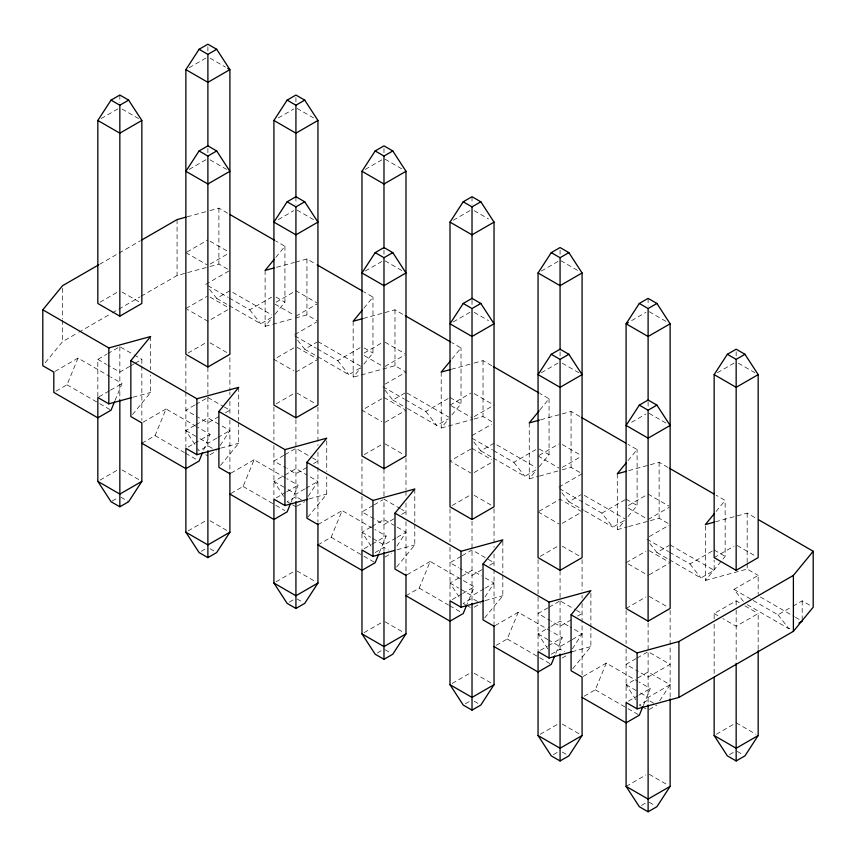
<?xml version="1.0" encoding="UTF-8"?>
<svg xmlns="http://www.w3.org/2000/svg" width="856" height="856" viewBox="0 0 856 856"><rect width="100%" height="100%" fill="white"/><g stroke="black" fill="none" stroke-linecap="round" stroke-linejoin="round"><path stroke-width="0.64" stroke-dasharray="4.28 3.21" d="M56.004 391.149L67.014 384.793L78.014 358.108L109.622 376.351M115.036 400.501L122.044 383.52L110.756 377.004M141.85 443.248L155.054 435.629L166.064 408.943L196.538 426.534M203.578 450.128L210.084 434.356L197.672 427.187M231.002 493.452L243.104 486.454L254.114 459.768L285.711 478.023M291.126 502.172L298.134 485.192L286.846 478.675M317.94 544.919L331.154 537.29L342.154 510.604L373.762 528.848M379.176 553.008L386.174 536.017L374.885 529.5M405.99 595.744L419.194 588.125L430.204 561.44L474.224 586.852L467.216 603.833M496.234 645.306L507.244 638.961L518.244 612.265L549.852 630.519M555.769 653.46L562.274 637.688L550.986 631.172M584.284 696.142L595.284 689.786L606.294 663.1L637.902 681.355M643.316 705.505L650.314 688.524L639.025 681.997M220.163 445.527L229.9 430.547L219.992 424.822M308.214 496.362L317.94 481.382L308.042 475.658M396.949 546.117L405.99 532.207L394.98 525.851M484.999 596.953L494.03 583.043L483.03 576.687M572.354 648.859L582.08 633.879L569.978 626.881M659.698 700.764L670.13 684.704L648.11 672.003L637.11 678.359M45.272 362.709L62.606 341.587L77.639 332.909M132.498 414.55L150.656 392.423L150.656 375.11M275.846 257.335L284.93 246.271L275.814 241.018M265.114 270.421L265.114 326.339L271.716 318.282M275.022 314.259L284.93 302.189L284.93 246.271M220.538 465.386L238.706 443.248L238.706 421.944M363.896 308.171L372.97 297.107L363.864 291.843M353.164 321.246L353.164 377.164L360.59 368.112M363.896 364.089L372.97 353.025L372.97 297.107M307.764 517.227L326.746 494.083L326.746 476.771M451.936 359.006L461.02 347.943L451.904 342.678M441.204 372.082L441.204 428L448.64 418.948M451.936 414.925L461.02 403.85L461.02 347.943M396.638 567.047L414.796 544.919L414.796 523.615M539.986 409.842L549.06 398.768L539.954 393.514M529.254 422.918L529.254 478.836L535.856 470.789M539.162 466.766L549.06 454.686L549.06 398.768M484.678 617.882L502.836 595.744L502.836 574.451M628.026 460.667L637.11 449.603L628.004 444.35M617.294 473.753L617.294 529.671L624.73 520.609M628.026 516.585L637.11 505.522L637.11 449.603M572.728 668.718L590.886 646.58L590.886 627.94M716.076 511.503L725.15 500.439L716.044 495.175M705.344 525.916L705.344 580.496L725.15 556.357L725.15 500.439M101.126 118.556L118.738 108.391M189.176 67.72L206.788 57.555M189.176 169.381L206.788 159.216M278.318 117.914L293.726 109.022M99.606 264.311L140.074 240.943M100.034 302.189L118.738 291.382M186.972 251.996L207.89 239.915M78.795 332.235L111.173 313.553M112.329 312.879L140.074 296.861M141.229 296.197L177.074 275.504L208.757 266.837M278.318 219.585L293.726 210.683M365.266 169.381L381.776 159.858M210.084 264.065L227.696 253.9M54.955 371.418L78.014 358.108M205.686 284.395L229.9 270.421M97.83 396.51L97.83 359.381L106.636 354.298M107.738 353.656L119.84 346.669L133.044 354.298M185.87 308.545L206.788 296.476M209.613 289.392L216.686 298.38L229.9 290.751L271.662 314.869M129.748 366.368L119.84 372.082L107.738 365.095M130.85 365.726L134.146 363.821M135.248 363.19L141.85 359.381L141.85 364.677M227.696 309.819L207.89 321.257L186.972 309.177M98.986 396.831L109.354 390.85M110.51 390.175L122.044 383.52M229.387 298.081L249.706 309.819L271.609 297.171M188.074 353.025L206.788 342.218M276.124 302.189L295.93 290.751L316.838 302.821M229.108 305.549L260.716 323.793L271.716 317.437M365.266 271.052L381.776 261.519M453.316 220.217L470.918 210.052M295.93 316.164L316.838 304.094M143.006 422.254L166.064 408.943M294.881 334.568L316.795 321.92M194.676 405.123L185.87 410.206L196.88 416.562M195.778 404.492L206.788 398.136M293.726 347.943L273.92 359.381L293.726 370.819M297.663 340.228L304.736 349.205L316.838 342.218M100.034 480.109L118.738 469.302M194.911 444.457L185.87 430.547L194.676 425.464M195.778 424.822L207.89 417.835L218.89 424.191M218.89 416.562L207.89 422.918L197.982 417.204M225.492 412.752L229.9 410.206L224.39 407.028M295.93 372.082L316.838 360.012M188.181 447.003L210.084 434.356M317.437 348.916L337.756 360.644L360.815 347.333M216.686 438.165L207.89 443.248L197.982 437.534M217.788 437.534L229.9 430.547M276.124 403.85L293.726 393.685M364.164 353.025L381.776 342.86M112.136 501.07L117.636 497.903M210.084 454.686L216.686 450.877M304.736 349.205L348.756 374.628L360.868 367.641M453.316 321.888L470.918 311.712M541.356 271.052L560.07 260.245L578.774 271.052M385.082 366.368L404.888 354.93M231.045 473.09L254.114 459.768M385.232 384.066L405.99 372.082L394.98 365.726L353.164 377.164M283.828 455.328L273.92 461.042L286.022 468.029M284.93 454.686L295.93 448.33L311.338 457.232M381.776 398.768L361.97 410.206L381.776 421.644M384.922 390.058L392.786 400.041L405.99 392.423M188.074 530.934L206.788 520.138M283.646 496.362L273.92 481.382L283.828 475.658M284.93 475.026L295.93 468.671L306.94 475.026M306.94 467.397L295.93 473.753L287.124 468.671M313.542 463.588L317.94 461.042L312.44 457.864M385.082 422.286L405.99 410.206M276.231 497.839L285.455 492.51M286.6 491.847L298.134 485.192M405.476 399.752L425.796 411.479L448.854 398.168M304.736 489.001L295.93 494.083L284.93 487.727M305.838 488.369L317.94 481.382M364.164 454.686L381.776 444.521M450.01 405.123L470.918 393.054M201.278 551.275L206.788 548.097M297.032 506.164L304.736 501.712M407.456 408.515L436.806 425.464L447.806 419.108M541.356 372.713L560.07 361.917M631.61 320.615L645.916 312.354M474.224 416.562L491.836 406.397M317.94 524.578L342.154 510.604M472.127 435.565L491.729 424.244M372.97 505.522L361.97 511.877L372.97 518.233M374.072 504.89L382.878 499.797M470.918 448.972L450.01 461.042L470.918 473.111M473.753 441.889L480.826 450.877L494.03 443.248L535.803 467.365M276.124 581.77L293.726 571.605M371.001 546.117L361.97 532.207L370.766 527.125M371.868 526.494L383.98 519.506L393.878 525.22M393.878 518.864L383.98 524.578L374.072 518.864M401.582 514.413L405.99 511.877L401.582 509.331M474.224 472.48L494.03 461.042M364.271 548.664L371.194 544.673M372.339 544.009L386.174 536.017M493.527 450.577L513.846 462.315L535.749 449.668M396.082 537.932L383.98 544.919L371.868 537.932M397.184 537.29L405.99 532.207M452.214 505.522L470.918 494.715M539.162 455.328L558.968 443.89M289.328 602.1L293.726 599.564M375.174 552.548L383.98 547.455L388.378 550.001M385.082 556.988L391.684 553.179M493.249 458.046L524.846 476.289L535.856 469.933M631.61 422.276L645.916 414.015M717.446 372.713L735.058 362.548M562.274 467.397L580.978 456.59M407.146 574.75L430.204 561.44M582.08 473.753L557.866 487.727L601.886 513.151L612.896 527.125L624.998 520.138M461.02 556.357L450.01 562.702L458.816 567.796M462.122 555.715L472.02 550.001L485.234 557.62M539.162 511.235L560.07 499.166L580.978 511.235M561.793 492.724L568.876 501.712L580.978 494.715M364.164 632.605L381.776 622.44M459.051 596.953L450.01 583.043L461.02 576.687M462.122 576.056L472.02 570.331L481.928 576.056M481.928 569.7L472.02 575.414L459.918 568.427M489.632 565.249L494.03 562.702L486.326 558.262M562.274 523.316L582.08 511.877M452.321 599.5L461.545 594.171M462.689 593.508L474.224 586.852M601.886 513.151L624.955 499.829M484.132 588.757L472.02 595.755L459.918 588.757M485.234 588.125L494.03 583.043M540.254 556.357L558.968 545.55M628.304 505.522L645.916 495.357M377.378 652.935L383.98 649.126M474.224 607.193L480.826 603.373M648.11 519.496L669.028 507.426M495.185 625.586L518.244 612.265M649.372 536.562L668.975 525.252M547.958 607.824L538.06 613.538L550.162 620.525M549.06 607.182L558.968 601.468M626.1 562.702L645.916 551.275M649.843 543.549L656.916 552.537L669.028 545.55M452.214 683.441L472.02 672.003M547.787 648.859L538.06 633.879L550.162 626.881M551.264 626.25L560.07 621.167L568.876 626.25M571.07 619.894L560.07 626.25L551.264 621.167M577.682 616.085L582.08 613.538L576.58 610.36M649.212 574.783L669.028 563.344M540.361 650.335L547.284 646.344M548.439 645.67L562.274 637.688M669.617 552.248L689.936 563.976L712.995 550.665M571.07 640.235L560.07 646.58L549.06 640.235M572.172 639.593L582.08 633.879M626.1 608.456L645.916 597.017M714.15 557.62L733.956 546.182M465.418 703.771L472.02 699.962M551.264 654.209L560.07 649.126L564.468 651.662M562.274 658.018L567.774 654.84M669.338 559.706L700.946 577.961L714.15 570.331L714.15 560.166M583.236 676.411L606.294 663.1M743.393 601.372L733.956 589.399L758.17 575.414L758.17 594.481M636.008 658.649L626.1 664.374L638.212 671.361M637.11 658.018L648.11 651.662L670.13 664.374L648.11 677.085L639.314 672.003M714.15 618.845L714.15 613.538L736.16 600.837L740.558 603.373M540.254 734.266L558.968 723.47M635.837 699.694L626.1 684.704L636.008 678.99M758.17 649.34L758.17 613.538L736.16 626.25L722.956 618.62M628.411 701.171L637.634 695.842M638.79 695.179L650.314 688.524M753.152 600.473L777.986 614.811L791.821 606.818M792.966 606.155L802.19 600.837L810.996 605.92M670.13 684.704L648.11 697.415L639.314 692.333M553.468 754.607L558.968 751.429M649.212 709.485L656.916 705.044M747.224 604.678L788.986 628.785L792.292 626.881M626.1 786.375L645.916 774.937M716.354 734.266L733.956 724.101M641.508 805.432L645.916 802.896M729.558 754.607L736.16 750.787M187.207 216.814L208.757 210.918M210.02 210.576L218.89 208.147L227.996 213.411M210.02 266.494L218.89 264.065L227.696 269.148M276.52 267.297L294.261 262.45M295.534 262.096L306.94 258.983L316.046 264.236M265.114 326.339L271.448 324.606M272.722 324.253L294.261 318.368M295.534 318.015L306.94 314.901L316.838 320.615M363.297 318.475L394.98 309.819L404.096 315.072M132.915 397.27L150.656 392.423M451.347 369.31L472.887 363.415M474.16 363.072L483.03 360.644L492.136 365.908M220.955 448.105L238.706 443.248M441.204 428L472.887 419.333M474.16 418.991L483.03 416.562L494.03 422.918M540.66 419.793L560.937 414.25M562.199 413.908L571.07 411.479L580.186 416.733M309.005 498.93L326.746 494.083M529.254 478.836L538.124 476.407M539.387 476.064L560.937 470.169M562.199 469.826L571.07 467.397L580.978 473.111M628.7 470.629L659.12 462.315L668.226 467.569M397.056 549.766L414.796 544.919M617.294 529.671L627.437 526.889M628.7 526.547L659.12 518.233L670.13 524.578M715.488 521.807L747.17 513.14L756.276 518.404M485.095 600.602L502.836 595.744M705.344 580.496L747.17 569.058L758.17 575.414M571.872 651.78L590.886 646.58M210.084 58.187L225.492 67.089M297.032 108.391L313.542 117.914M385.082 159.216L402.684 169.381M474.224 210.683L488.53 218.943M649.212 311.712L666.824 321.888M738.364 363.19L754.874 372.713M122.044 109.022L138.554 118.556M210.084 159.858L226.594 169.381M297.032 210.052L313.542 219.585M385.082 260.887L402.684 271.052M474.224 312.354L488.53 320.615M562.274 363.19L578.774 372.713M649.212 413.384L666.824 423.549M210.084 241.189L227.696 251.354M385.082 342.218L404.888 353.656M474.224 393.685L494.03 405.123M562.274 444.521L580.978 455.328M648.11 494.083L669.028 506.153M737.262 545.55L755.966 556.357M276.124 297.107L284.93 302.189M364.164 347.943L372.97 353.025M450.01 397.505L461.02 403.85M539.162 448.972L549.06 454.686M626.1 499.166L637.11 505.522M714.15 550.001L725.15 556.357M185.87 252.627L206.788 264.697M275.022 304.094L293.726 314.901M364.164 355.561L381.776 365.726M451.112 405.765L472.02 417.835M538.06 455.959L558.968 468.029M628.304 508.057L645.916 518.233M317.94 341.587L360.836 366.347M407.114 393.075L448.886 417.182M584.338 495.389L624.976 518.843M670.13 544.919L714.15 570.331M760.428 597.049L794.293 616.609M795.417 617.251L799.932 619.862M207.944 285.701L228.263 297.428M294.86 335.884L316.303 348.264M382.9 386.719L404.353 399.099M472.084 438.197L492.393 449.935M647.04 539.216L668.493 551.596M733.956 589.399L752.017 599.821M216.686 298.38L227.974 304.897M392.786 400.041L406.333 407.863M480.826 450.877L492.114 457.393M568.876 501.712L583.546 510.176M584.68 510.829L612.896 527.125M656.916 552.537L668.204 559.054M210.084 297.107L229.9 308.545M297.032 347.301L317.94 359.381M383.98 397.505L404.888 409.575M472.02 448.33L491.836 459.768M649.212 550.633L670.13 562.702M744.966 605.92L758.17 613.538M538.06 511.877L558.968 523.947M628.304 563.976L648.11 575.414M714.15 613.538L718.548 616.085M122.044 292.024L139.646 302.189M210.084 342.86L227.696 353.025M297.032 393.054L315.746 403.85M385.082 443.89L403.786 454.686M474.224 495.357L491.836 505.522M562.274 546.182L579.876 556.357M649.212 596.386L667.926 607.182M134.146 354.93L141.85 359.381M207.89 397.505L223.298 406.397M400.49 508.699L383.98 499.166L383.98 551.275M561.172 601.468L575.478 609.729M736.16 722.828L755.966 734.266M97.83 359.381L106.636 364.463M185.87 430.547L196.88 436.902M273.92 481.382L283.828 487.096M361.97 532.207L370.766 537.29M450.01 583.043L458.816 588.125M538.06 633.879L547.958 639.593M626.1 684.704L638.212 691.702M212.288 448.341L207.89 445.794L199.084 450.877L197.693 448.737M301.43 499.808L295.93 496.63L287.124 501.712L291.532 504.248M477.53 601.468L472.02 598.291L463.214 603.373L465.418 604.646M653.62 703.14L648.11 699.962L639.314 705.044L641.508 706.307M737.262 751.429L742.762 754.607M205.686 454.686L207.89 455.959M292.634 504.89L295.93 506.795M466.52 605.278L470.918 607.824M642.61 706.949L645.916 708.854M67.014 384.793L98.622 403.037M99.745 403.69L111.034 410.206M155.054 435.629L184.404 452.567M185.538 453.22L197.95 460.389M243.104 486.454L274.712 504.708M275.835 505.361L284.866 510.572M331.154 537.29L362.751 555.544M363.886 556.186L375.174 562.713M419.194 588.125L448.544 605.064M449.668 605.716L460.956 612.233M507.244 638.961L551.264 664.374M595.284 689.786L626.892 708.04M628.026 708.693L639.314 715.209M122.044 469.944L139.646 480.109M210.084 520.769L229.9 532.207M297.032 570.973L315.746 581.77M385.082 621.798L403.786 632.605M474.224 673.265L491.836 683.441M562.274 724.101L579.876 734.266M649.212 774.306L667.926 785.102M120.942 497.261L128.646 501.712M210.084 548.728L215.594 551.906M297.032 598.933L302.532 602.1M385.082 649.758L390.582 652.935M474.224 701.225L478.622 703.771M562.274 752.06L568.876 755.869M649.212 802.254L654.722 805.432M777.986 614.811L788.986 628.785M689.936 563.976L700.946 577.961M513.846 462.315L524.846 476.289M425.796 411.479L436.806 425.464M337.756 360.644L348.756 374.628M249.706 309.819L260.716 323.793M802.19 600.837L802.19 621.167M747.17 513.14L747.17 562.403M747.17 563.74L747.17 569.058M736.16 351.752L736.16 356.834M736.16 600.837L736.16 608.787M736.16 610.114L736.16 662.052M714.15 624.152L714.15 674.539M670.13 610.446L670.13 697.522M659.12 462.315L659.12 518.233M648.11 298.37L648.11 305.999M648.11 401.913L648.11 407.659M648.11 622.933L648.11 704.713M626.1 610.446L626.1 643.594M626.1 648.902L626.1 701.503M590.886 593.326L590.886 626.613M582.08 559.61L582.08 590.116M582.08 595.423L582.08 598.066M582.08 603.373L582.08 674.539M571.07 411.479L571.07 467.397M560.07 250.08L560.07 255.163M560.07 351.752L560.07 356.834M560.07 570.781L560.07 652.935M538.06 559.61L538.06 650.667M502.836 541.163L502.836 573.113M494.03 508.785L494.03 547.241M494.03 553.864L494.03 568.459M494.03 569.336L494.03 623.703M483.03 360.644L483.03 416.562M472.02 196.709L472.02 204.338M472.02 300.253L472.02 305.999M472.02 521.272L472.02 603.041M450.01 508.785L450.01 541.934M450.01 547.241L450.01 599.842M414.796 489.001L414.796 522.288M405.99 457.949L405.99 489.771M405.99 491.098L405.99 496.405M405.99 503.039L405.99 517.185M405.99 521.604L405.99 572.878M394.98 309.819L394.98 365.726M383.98 148.42L383.98 153.502M383.98 250.08L383.98 255.163M383.98 469.109L383.98 498.502M361.97 459.276L361.97 495.078M361.97 496.405L361.97 549.006M326.746 440.829L326.746 471.453M317.94 407.114L317.94 445.569M317.94 452.203L317.94 522.042M306.94 258.983L306.94 314.901M295.93 97.584L295.93 102.667M295.93 196.709L295.93 204.338M295.93 419.601L295.93 501.381M273.92 407.114L273.92 440.273M273.92 445.569L273.92 498.171M238.706 387.329L238.706 420.617M229.9 357.605L229.9 390.764M229.9 392.091L229.9 394.744M229.9 401.368L229.9 415.513M229.9 419.932L229.9 471.207M218.89 208.147L218.89 264.065M207.89 46.748L207.89 51.831M207.89 148.42L207.89 153.502M207.89 367.449L207.89 449.603M185.87 356.278L185.87 390.764M185.87 392.091L185.87 447.335M177.074 219.585L177.074 275.504M150.656 336.504L150.656 369.781M141.85 366.004L141.85 420.382M119.84 95.037L119.84 102.667M119.84 346.669L119.84 399.709M62.606 288.333L62.606 318.956M62.606 320.283L62.606 341.587"/><path stroke-width="1.28" d="M128.646 100.131L119.84 105.213L119.84 316.164L141.85 303.463L141.85 120.461L128.646 100.131L119.84 95.037L111.034 100.131L97.83 120.461L97.83 303.463L119.84 316.164M216.686 49.295L207.89 44.212L199.084 49.295L185.87 69.625L185.87 354.288L207.89 366.999L229.9 354.288L229.9 69.625L216.686 49.295L207.89 54.377L207.89 146.451M114.533 401.721L111.034 410.206L97.83 417.835L53.81 392.423L53.81 372.082L42.8 365.726L42.8 309.819L62.606 285.669L98.451 264.975M202.583 452.546L199.084 461.042L185.87 468.671L141.85 443.248M290.633 503.382L287.124 511.877L273.92 519.496L229.9 494.083M378.673 554.217L375.174 562.713L361.97 570.331L317.94 544.919M466.723 605.053L463.214 613.538L450.01 621.167L405.99 595.744M554.763 655.878L551.264 664.374L538.06 672.003L494.03 646.58M642.813 706.714L639.314 715.209L626.1 722.828L582.08 697.415M199.084 150.956L185.87 171.296L207.89 183.997L229.9 171.296L216.686 150.956L207.89 145.873L199.084 150.956L207.89 156.038L216.686 150.956M273.92 120.461L287.124 100.131L295.93 95.037L304.736 100.131L317.94 120.461L317.94 405.123L295.93 417.835L273.92 405.123L273.92 120.461L295.93 133.172L317.94 120.461M287.124 201.791L273.92 222.121L295.93 234.833L317.94 222.121L304.736 201.791L295.93 196.709L287.124 201.791L295.93 206.874L304.736 201.791M42.8 309.819L108.83 347.943L150.656 336.504L130.85 360.644L130.85 416.562L141.85 422.918L141.85 481.382L128.646 501.712L119.84 506.795L111.034 501.712L97.83 481.382L97.83 397.505L108.83 403.85L131.642 397.612M361.97 171.296L375.174 150.956L383.98 145.873L392.786 150.956L405.99 171.296L405.99 455.959L383.98 468.671L361.97 455.959L361.97 171.296L383.98 183.997L405.99 171.296M375.174 252.627L361.97 272.957L383.98 285.669L405.99 272.957L392.786 252.627L383.98 247.544L375.174 252.627L383.98 257.709L392.786 252.627M229.9 472.533L229.9 532.207L216.686 552.548L207.89 557.63L199.084 552.548L185.87 532.207L185.87 448.33L196.88 454.686L219.692 448.448M450.01 222.121L463.214 201.791L472.02 196.709L480.826 201.791L494.03 222.121L494.03 506.795L472.02 519.496L450.01 506.795L450.01 222.121L472.02 234.833L494.03 222.121M463.214 303.452L450.01 323.793L472.02 336.494L494.03 323.793L480.826 303.452L472.02 298.37L463.214 303.452L472.02 308.545L480.826 303.452M317.94 523.369L317.94 583.043L304.736 603.373L295.93 608.456L287.124 603.373L273.92 583.043L273.92 499.166L284.93 505.522L307.743 499.283M538.06 272.957L551.264 252.627L560.07 247.544L568.876 252.627L582.08 272.957L582.08 557.62L560.07 570.331L538.06 557.62L538.06 272.957L560.07 285.669L582.08 272.957M551.264 354.288L538.06 374.618L560.07 387.329L582.08 374.618L568.876 354.288L560.07 349.205L551.264 354.288L560.07 359.37L568.876 354.288M405.99 574.205L405.99 633.879L392.786 654.209L383.98 659.291L375.174 654.209L361.97 633.879L361.97 550.001L372.97 556.357L394.52 550.462M639.314 303.452L626.1 323.793L626.1 608.456L648.11 621.167L670.13 608.456L670.13 323.793L656.916 303.452L648.11 298.37L639.314 303.452L648.11 308.545L656.916 303.452M639.314 405.123L626.1 425.453L648.11 438.165L670.13 425.453L656.916 405.123L648.11 400.041L639.314 405.123L648.11 410.206L656.916 405.123M494.03 625.03L494.03 684.704L480.826 705.044L472.02 710.127L463.214 705.044L450.01 684.704L450.01 600.837L461.02 607.182L483.833 600.944M714.15 374.618L727.354 354.288L736.16 349.205L744.966 354.288L758.17 374.618L758.17 557.62L736.16 570.331L714.15 557.62L714.15 374.618L736.16 387.329L758.17 374.618M130.85 360.644L196.88 398.768L238.706 387.329L218.89 411.479L284.93 449.603L326.746 438.165L306.94 462.315L372.97 500.439L414.796 489.001L394.98 513.14L461.02 551.275L502.836 539.836L483.03 563.976L549.06 602.1L590.886 590.661L571.07 614.811L571.07 670.73L582.08 677.085L582.08 735.539L568.876 755.869L560.07 760.963L551.264 755.869L538.06 735.539L538.06 651.662L549.06 658.018L571.872 651.78M670.13 698.849L670.13 786.375L656.916 806.705L648.11 811.788L639.314 806.705L626.1 786.375L626.1 702.498L637.11 708.854L678.926 697.415L793.394 631.332L813.2 607.182L813.2 551.275L758.555 519.72M758.17 650.667L758.17 735.539L744.966 755.869L736.16 760.963L727.354 755.869L714.15 735.539L714.15 677.192M274.198 259.347L265.114 270.421L273.984 267.992M362.238 310.182L353.164 321.246L362.035 318.828M450.288 361.018L441.204 372.082L450.074 369.653M539.162 410.848L529.254 422.918L539.387 420.146M626.378 462.679L617.294 473.753L626.175 471.324M714.428 513.514L705.344 524.578L714.214 522.16M571.07 614.811L637.11 652.935L678.926 641.497L793.394 575.414L813.2 551.275M141.85 120.461L119.84 133.172L97.83 120.461M287.124 100.131L295.93 105.213L304.736 100.131M141.229 240.279L177.074 219.585L185.945 217.156M375.174 150.956L383.98 156.038L392.786 150.956M463.214 201.791L472.02 206.874L480.826 201.791M141.85 481.382L119.84 494.083L97.83 481.382M551.264 252.627L560.07 257.709L568.876 252.627M229.9 532.207L207.89 544.919L185.87 532.207M628.304 322.519L626.1 323.793L648.11 336.494L670.13 323.793M317.94 583.043L295.93 595.755L273.92 583.043M727.354 354.288L736.16 359.37L744.966 354.288M405.99 633.879L383.98 646.58L361.97 633.879M494.03 684.704L472.02 697.415L450.01 684.704M582.08 735.539L560.07 748.251L538.06 735.539M798.894 623.072L802.19 621.167M670.13 786.375L648.11 799.087L626.1 786.375M758.17 735.539L736.16 748.251L714.15 735.539M199.084 49.295L207.89 54.377M227.696 68.352L229.9 69.625L207.89 82.337L185.87 69.625M111.034 100.131L119.84 105.213M230.275 214.717L274.68 240.354M317.18 264.9L362.73 291.19M405.23 315.725L450.77 342.026M493.27 366.561L538.82 392.851M581.32 417.396L625.725 443.034M669.371 468.232L713.765 493.859M229.9 473.753L218.89 467.397L218.89 411.479M317.94 524.578L306.94 518.233L306.94 462.315M405.99 575.414L394.98 569.058L394.98 513.14M494.03 626.25L483.03 619.894L483.03 563.976M793.394 575.414L793.394 631.332M736.16 359.37L736.16 570.331M736.16 663.379L736.16 760.963M678.926 641.497L678.926 697.415M648.11 308.545L648.11 400.619M648.11 410.206L648.11 621.167M648.11 704.927L648.11 811.788M637.11 652.935L637.11 708.854M560.07 257.709L560.07 349.783M560.07 359.37L560.07 570.331M560.07 654.102L560.07 760.963M549.06 602.1L549.06 658.018M472.02 206.874L472.02 298.947M472.02 308.545L472.02 519.496M472.02 603.266L472.02 710.127M461.02 551.275L461.02 607.182M383.98 156.038L383.98 248.122M383.98 257.709L383.98 468.671M383.98 552.43L383.98 659.291M372.97 500.439L372.97 556.357M295.93 105.213L295.93 197.287M295.93 206.874L295.93 417.835M295.93 501.595L295.93 608.456M284.93 449.603L284.93 505.522M207.89 156.038L207.89 366.999M207.89 450.77L207.89 557.63M196.88 398.768L196.88 454.686M119.84 399.934L119.84 506.795M108.83 347.943L108.83 403.85"/></g></svg>
